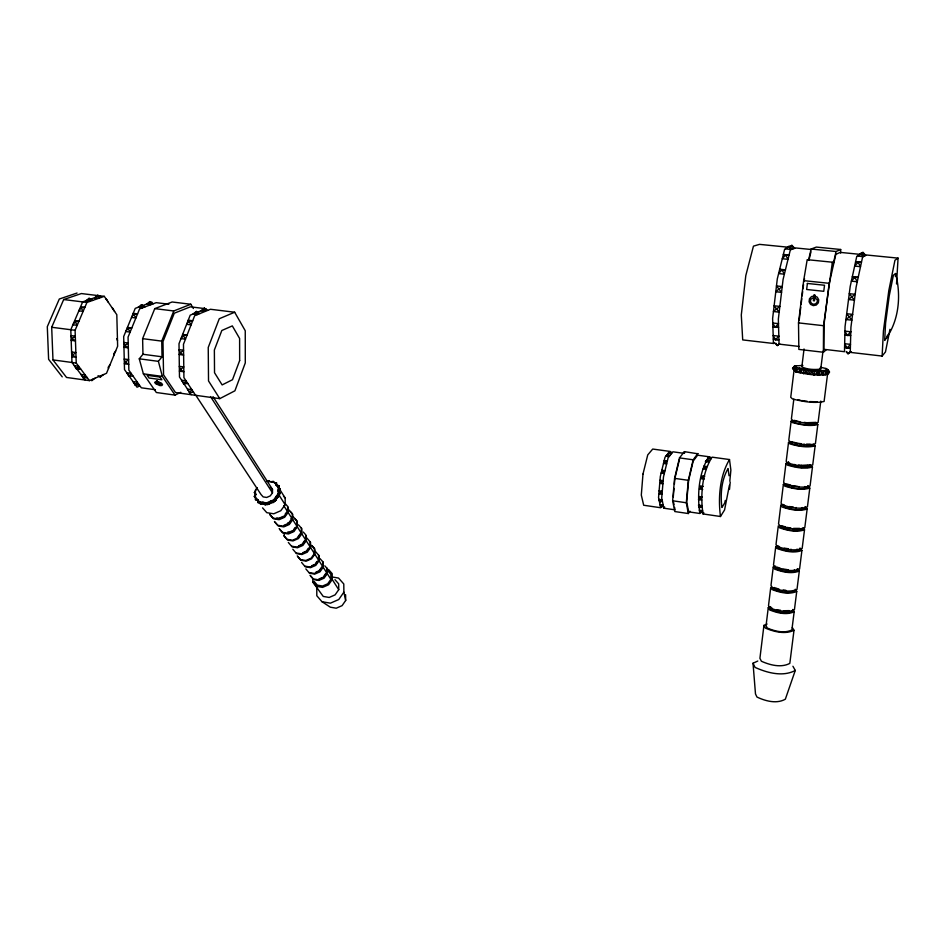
<?xml version="1.0" encoding="UTF-8"?>
<svg xmlns="http://www.w3.org/2000/svg" width="946" height="946" viewBox="0 0 946 946"><rect width="100%" height="100%" fill="white"/><g stroke="black" fill="none" stroke-linecap="round" stroke-linejoin="round"><path stroke-width="1.42" d="M291.64 546.209L297.032 547.095L302.436 544.742L305.771 540.06L301.798 533.84L301.809 528.613L298.463 524.841M305.771 540.06L305.771 534.845L303.276 532.042M279.153 528.566L282.499 532.385L287.962 533.26L293.461 530.872L296.855 526.13L296.878 520.856L293.508 517.072M283.776 535.566L287.099 539.35L292.539 540.237L297.978 537.86L301.348 533.154L297.316 526.839L297.328 521.565L294.809 518.727M301.348 533.154L301.36 527.903M274.446 521.471L277.805 525.29L283.315 526.177L288.849 523.765L292.29 518.987L292.314 513.69L288.932 509.882M296.855 526.13L292.752 519.709L292.775 514.411L290.233 511.561M269.657 514.246L273.039 518.089L278.597 518.976L284.178 516.54L287.643 511.739L287.679 506.406L285.124 503.532M292.29 518.987L288.116 512.46L288.152 507.139M823.387 352.255L823.552 325.696L832.385 262.208L807.198 259.665L803.662 280.643L798.507 322.893L798.85 349.405L823.387 352.255L826.355 349.642M284.249 533.639L284.238 536.252L287.56 540.048L292.988 540.923L298.428 538.558L301.798 533.84M262.574 507.872L266.807 512.685L273.772 513.784L280.785 510.734L285.148 504.703L285.195 498.022L278.207 486.989L273.394 481.325L270.934 481.727M257.761 499.748L257.915 502.527L259.582 501.806L266.618 502.905L269.078 504.277L269.622 501.593L270.615 503.106L269.078 504.277L265.128 504.833L263.638 502.432L265.128 504.833L266.618 502.905L273.725 499.819L276.386 499.937L275.593 497.229L276.386 499.937L274.695 501.333L273.169 502.492L270.71 501.12L271.703 502.633L273.169 502.492L273.725 499.819L278.148 493.729L280.193 492.842L278.171 490.868L280.193 492.842L278.94 496.425L276.279 496.295L277.249 497.821L278.94 496.425L278.148 493.729L278.207 486.989L279.035 485.736L276.386 484.943M279.141 492.393L279.165 490.454M195.491 394.801L261.001 494.474L263.154 496.898L266.689 497.454L270.249 495.905L272.472 492.854L272.507 489.46L213.039 396.67M840.627 253.138L840.687 249.496L816.315 247.083L811.148 249.035L808.475 260.304M889.973 329.314L885.48 351.912L882.121 356.063L850.253 352.373L850.927 327.245L856.106 287.135L862.598 257.016L866.406 254.982L898.073 258.128L896.524 283.989M882.121 356.063L883.434 330.875L888.814 290.564L894.951 260.245L898.073 258.128M895.389 276.469L895.566 273.536L893.402 275.203L889.24 295.838L885.586 323.13L884.676 340.418C899.019 321.723 901.455 295.885 895.566 273.536M827.537 374.344L828.862 372.665L828.081 370.004C817.581 371.825 806.725 369.78 796.437 367.497L795.905 371.837L792.571 368.313L794.569 366.007L796.437 367.497L795.905 371.837C806.181 374.143 817.037 376.201 827.537 374.344L829.5 372.015L828.081 370.004L826.024 368.502L820.596 367.308M689.941 511.171L688.321 513.536L674.805 511.55L672.641 500.777L674.581 478.369L679.488 457.899L684.372 451.644L697.935 453.808M673.28 496.863L674.013 488.408M674.38 484.186L674.865 478.558M688.321 513.536L686.311 502.764L688.321 480.308L693.17 459.78L697.876 453.489M729.39 485.322L724.577 509.941L720.474 516.504L703.055 513.95C700.194 495.929 702.015 472.622 712.078 457.166L729.496 459.543L730.88 470.127L729.804 481.171M729.496 489.449L730.217 482.153M799.204 320.02L800.765 307.237M801.12 304.399L801.806 298.711M802.161 295.862L802.681 291.605M803.024 288.767L803.544 284.498M767.076 624.029L763.942 625.377L759.91 658.321L761.4 661.242C770.009 665.085 781.029 668.03 789.815 663.394L794.001 630.308L792.334 627.541M770.659 606.623L768.27 607.604L766.047 625.72L767.36 628.085C774.857 631.218 784.21 633.666 791.873 629.965L794.167 611.766L792.736 609.472M775.637 566.122L773.249 567.009L771.002 585.338L772.338 587.525C779.977 590.458 789.189 592.799 796.993 589.417L799.323 571.017L797.845 568.901M778.156 545.688L775.755 546.528L773.497 564.963L774.857 567.068C782.555 569.894 791.707 572.176 799.583 568.972L801.912 550.466L800.422 548.432M783.217 504.49L780.817 505.235L778.534 523.871L779.93 525.799C787.746 528.412 796.78 530.588 804.786 527.714L807.151 509.007L805.637 507.162M785.771 483.713L783.371 484.399L781.077 503.154L782.484 504.975C790.371 507.494 799.346 509.598 807.423 506.914L809.8 488.089L808.262 486.339M788.337 462.819L785.949 463.457L783.631 482.306L785.05 484.045C793.008 486.457 801.936 488.491 810.06 485.996L812.46 467.052L810.899 465.397M790.927 441.794L788.526 442.385L786.197 461.352L787.64 462.984C795.657 465.29 804.526 467.265 812.72 464.947L815.133 445.897L813.548 444.336M794.723 420.391L791.128 421.183L788.787 440.268L790.241 441.806C798.318 444.005 807.151 445.909 815.393 443.78L817.817 424.624L816.221 423.158M793.824 399.153L791.388 419.054L792.866 420.497C800.99 422.602 809.776 424.423 818.089 422.484L820.797 401.069M788.467 461.66L788.207 463.753L789.402 465.125L801.191 467.478L810.178 466.745L810.438 464.64M791.944 611.412C785.547 614.356 777.849 612.369 771.581 609.863L771.83 607.829M794.51 591.096C788.042 593.911 780.403 591.971 774.088 589.535L774.336 587.501M797.336 568.629L797.076 570.675C790.56 573.347 782.981 571.443 776.607 569.102L776.855 567.044L780.497 568.333M799.926 548.065L799.666 550.123C793.091 552.653 785.558 550.809 779.137 548.538L779.386 546.481M802.267 529.464C795.645 531.841 788.16 530.044 781.68 527.868L781.94 525.799L785.606 526.993M805.152 506.595L804.892 508.676C798.211 510.911 790.773 509.161 784.234 507.08L784.494 504.987M807.789 485.676L807.529 487.769C800.789 489.862 793.398 488.171 786.812 486.161L787.072 484.068L790.773 485.168M789.402 465.125L789.662 463.02M812.839 445.601L803.84 446.24L796.993 445.33L792.015 443.97L792.275 441.841M799.63 423.985L794.628 422.685L794.888 420.544L799.902 421.833L799.63 423.985L806.512 424.872L815.523 424.328L815.795 422.188M804.041 348.968L801.841 366.882C807.435 369.65 814.541 369.815 820.738 369.129L822.996 351.167M803.497 373.564L804.029 369.2L800.647 371.069L800.269 372.83L800.813 368.479L800.647 371.069L803.497 373.564L808.452 369.732L807.908 374.096L804.029 369.2M776.382 611.695L776.642 609.673L780.639 610.312M778.913 591.321L779.161 589.275L775.543 587.939M781.455 570.828L781.703 568.771M783.998 550.205L784.258 548.148L788.302 548.751M786.575 529.476L786.824 527.395L790.88 527.998M789.153 508.617L789.413 506.536L793.481 507.115M791.755 487.651L792.015 485.546M794.368 466.544L794.628 464.427M796.993 445.33L797.253 443.201L801.368 443.745M783.063 612.772L783.312 610.738L789.271 610.631L789.011 612.665M785.606 592.373L785.854 590.328L783.182 589.914M788.16 571.857L788.42 569.799M790.738 551.222L790.998 549.153M793.327 530.47L793.588 528.388L799.595 528.388L799.335 530.47M795.929 509.598L796.201 507.505M798.554 488.597L798.814 486.492M801.191 467.478L801.451 465.361L809.469 464.9M803.84 446.24L804.112 444.1M806.512 424.872L806.772 422.72L814.813 422.413M813.938 374.817L814.482 370.454L817.226 373.055L817.841 374.947L818.385 370.584L817.226 373.055L813.938 374.817L810.06 369.921L809.516 374.285L814.482 370.454M794.143 571.798L794.404 569.74M796.733 551.187L796.993 549.129M801.96 509.61L802.22 507.529M804.597 488.644L804.857 486.54M807.245 467.549L807.506 465.432M809.906 446.335L810.178 444.206L806.536 444.147M812.59 425.002L812.862 422.862M825.551 370.442L826.331 373.102L823.138 375.113L823.694 370.761L826.331 373.102L825.007 374.782M796.733 591.451L794.427 609.744C786.694 613.292 777.411 610.891 769.843 607.864L768.519 605.582L770.754 587.36L772.09 589.559C779.717 592.503 788.94 594.845 796.733 591.451L795.279 589.24M804.526 529.795L802.173 548.408C794.238 551.447 785.145 549.212 777.387 546.492L776.004 544.482L778.286 525.941L779.67 527.868C787.486 530.505 796.532 532.669 804.526 529.795L803.024 527.856M828.081 370.004L824.096 401.482C813.678 403.658 802.776 401.471 792.571 398.999L790.738 397.32L794.037 370.324L793.316 367.687L794.569 366.007L802.894 365.416M886.934 337.805L887.478 335.085M725.298 500.422L724.707 503.036L721.904 507.47C720.261 494.604 721.408 479.835 728.065 468.566L729.035 475.743M840.687 249.496L836.063 251.506L832.906 265.459L832.385 262.208M803.887 281.66L804.561 278.822M808.925 260.375L810.935 251.861M675.196 477.174L679.5 459.248M792.914 666.256L795.279 670.454L785.346 699.189C776.678 704.155 765.456 701.104 756.954 697.036L755.487 693.938L753.028 663.241L757.781 661.029M180.792 392.294L175.034 395.109L162.369 376.413L158.384 361.348L162.026 356.784L161.742 341.116L173.768 310.962L190.82 304.257L193.41 308.526M175.034 395.109L156.35 392.507L143.378 373.836L139.263 358.806L142.952 354.277L142.621 338.656L154.766 308.633L172.125 301.987L190.82 304.257M89.456 380.623L76.236 363.051L75.089 330.284L86.937 302.424L104.297 296.358L116.807 314.711L117.635 346.212L106.508 373.292L89.456 380.623L66.539 377.454L52.976 359.906L51.687 327.269L63.678 299.551L81.368 293.556L104.297 296.358M256.378 494.581L254.356 492.618L257.288 487.651L255.408 490.217L255.455 499.725L258.116 500.517M256.307 498.459L254.297 496.496L255.349 494.096M823.694 370.761L822.535 373.232L819.248 374.994L819.792 370.631L822.535 373.232L823.138 375.113M92.531 379.299L91.762 380.73L95.038 378.223M98.041 375.716L100.3 377.052L101.08 375.621M203.284 309.862L204.324 308.242L207.682 310.394M703.055 513.95L703.836 512.779M276.551 482.968L275.724 484.21L276.693 485.747L276.551 482.968L266.89 481.112L269.362 480.71L269.858 481.561M255.455 499.725L257.111 499.003L258.766 501.262L257.915 502.527L261.072 504.194L263.556 503.78L262.55 502.267L261.072 504.194L254.297 496.496M729.496 459.543C719.705 476.015 718.026 497.679 720.474 516.504M115.684 350.966L113.686 353.887L114.076 354.88M110.126 364.494L108.128 367.403L108.506 368.432M345.597 594.715L345.668 600.485L342.085 605.641L336.22 608.207L330.32 607.178L321.995 601.715L316.804 595.744L316.78 587.549M334.967 579.673L338.68 583.871L338.739 589.677L335.109 594.868L329.184 597.458L323.236 596.429L312.83 582.097L312.83 579.177M332.98 577.131L338.55 578.065L343.788 583.978L343.883 592.172L338.774 599.516L330.402 603.17L321.995 601.715M328.463 569.433L332.2 573.654L332.259 579.52L328.569 584.77L322.574 587.383L316.555 586.354L312.83 582.097M323.177 577.143L325.814 573.394M326.819 567.943L326.855 573.004L323.662 577.533L318.471 579.803L313.268 578.917L310.052 575.239M324.809 565.838L327.221 568.581L327.257 573.631L324.076 578.172L318.885 580.43L313.682 579.555L310.477 575.878M327.623 570.615L330.84 574.257L330.875 579.283L327.718 583.8L322.562 586.035L317.395 585.16L314.202 581.506M321.735 567.021L319.062 570.793L315.81 572.212M322.74 561.522L322.775 566.619L319.547 571.183L314.32 573.465L309.082 572.578M319.902 558.507L323.154 562.172L323.177 567.257L319.961 571.822L314.734 574.104L309.496 573.217L305.842 568.889M315.562 563.402L316.91 561.498M318.601 555.018L318.625 560.138L315.373 564.727L310.099 567.021L304.825 566.146M315.337 551.329L319.015 555.669L319.039 560.789L315.798 565.377L310.525 567.671L305.251 566.796L301.573 562.432M306.811 537.955L310.548 542.354L310.56 547.533L307.249 552.18L301.892 554.51L296.547 553.635L292.811 549.212M311.932 545.617L314.391 548.396L314.403 553.552L311.128 558.175L305.806 560.481L300.497 559.606L297.233 555.87M311.53 545.357L314.817 549.058L314.829 554.214L311.553 558.826L306.244 561.144L300.934 560.269L297.671 556.532M304.718 540.497L301.951 544.376L298.593 545.842M306.208 535.531L306.208 540.745L302.874 545.416L297.47 547.769L292.089 546.894L288.329 542.436M307.012 550.182L308.384 548.254M310.122 541.68L310.122 546.859L306.811 551.506L301.455 553.848L296.11 552.961M297.505 537.505L300.296 533.603M293.686 529.535L295.093 527.572M297.316 526.839L293.91 531.581L288.424 533.97L282.96 533.083L279.614 529.275M283.8 525.42L288.376 523.422L290.517 520.454M292.752 519.709L289.322 524.486L283.788 526.887L278.278 526.011L274.919 522.18M285.136 514.21L286.579 512.224M288.116 512.46L284.651 517.273L279.07 519.697L273.524 518.81L270.142 514.967M262.61 503.627L267.612 504.407L274.695 501.333L279.117 495.243M674.569 507.304L675.077 509.847L663.856 508.203L664.707 507.056M795.633 366.871L793.635 369.177L795.113 371.199M850.253 352.373L850.974 351.64L848.054 353.769L846.173 351.9M789.118 247.722L791.861 245.357L794.723 248.278M858.034 255.775L861.026 253.374L863.84 256.342M860.978 253.977L862.953 252.393L865.732 255.337M799.346 346.473L779.055 344.119L777.328 345.55L774.443 342.771L773.438 343.469L742.705 339.91L741.297 314.994L745.803 275.57L753.454 246.137L759.52 244.364L790.064 247.403M850.691 351.723L848.054 353.769L846.587 351.51M196.413 311.435L193.067 314.001L197.501 314.545L196.413 311.435L199.819 313.611M100.3 377.052L103.54 374.569M779.681 343.765L777.328 345.55L775.957 343.327M89.125 298.297L85.79 300.804L90.059 301.336L89.125 298.297L92.602 300.45M89.586 299.492L94.529 297.777L97.828 295.282L101.257 297.422M789.508 247.107L791.861 245.357L793.966 248.55L789.744 248.124M793.316 367.687L796.473 365.7M796.437 367.497L793.635 369.177L795.905 371.837M196.508 312.606L206.062 308.739L190.371 306.835L174.301 313.197L162.984 341.612L163.552 374.864L175.483 392.519L219.768 398.644L234.915 390.804L245.286 362.921L245.251 330.757L234.667 312.227L210.45 309.271L194.675 315.704L183.477 344.261L183.926 377.62L195.55 395.298M859.713 254.912L860.683 254.415L840.202 252.381L835.838 254.344L829.063 284.297L824.049 324.242L823.883 349.31L844.494 351.699L845.05 326.583L850.194 286.508L856.757 256.425L862.953 252.393L865.188 255.621L862.314 255.337M795.279 670.454C782.898 677.111 767.23 672.902 755.085 667.403L753.028 663.241M139.003 386.299L137.028 387.198L124.505 369.579L123.678 336.551L135.243 308.372L140.67 306.35L141.569 304.718L144.998 306.882M794.001 630.308C785.085 634.636 774.195 631.786 765.456 628.132L763.942 625.377M283.705 516.209L279.082 518.219L276.788 517.852M292.976 530.517L288.435 532.503L287.974 531.794M303.004 552.594L306.338 551.14M311.612 565.779L314.888 564.348M318.873 579.023L322.101 577.616M794.167 611.766C786.445 615.338 777.163 612.937 769.595 609.898L768.27 607.604M234.667 312.227L219.271 318.743L208.238 347.454L208.522 380.942L219.768 398.644M195.384 313.067L190.217 315.16L179.007 343.682L179.48 377.016L191.163 394.683M799.323 571.017C791.459 574.246 782.295 571.952 774.608 569.114L773.249 567.009M141.853 305.901L147.789 303.678M151.892 302.141L148.971 303.24L149.882 301.62L153.276 303.761M801.912 550.466C793.99 553.516 784.884 551.282 777.127 548.55L775.755 546.528M88.345 299.917L82.669 301.892L70.796 329.728L71.967 362.484L85.246 380.044M95.794 297.34L97.828 295.282L98.762 298.286L94.529 297.777M98.053 296.547L100.099 295.838M77.064 293.035L59.302 299.019L47.3 326.701L48.613 359.326L62.235 376.863M807.151 509.007C799.086 511.703 790.111 509.598 782.224 507.068L780.817 505.235M809.8 488.089C801.676 490.607 792.736 488.562 784.802 486.149L783.371 484.399M812.46 467.052C804.266 469.393 795.385 467.419 787.379 465.101L785.949 463.457M815.133 445.897C806.879 448.049 798.046 446.145 789.981 443.934L788.526 442.385M817.817 424.624C809.516 426.575 800.718 424.742 792.594 422.637L791.128 421.183M813.95 296.051L811.526 296.559L809.457 298.794L809.09 301.786L810.568 304.399L813.312 305.629L816.292 305.026L818.361 302.791L818.728 299.787L817.261 297.174L815.026 296.169M813.785 297.422L810.71 299.35L810.45 301.502L811.502 303.382L813.477 304.269L815.618 303.832L817.108 302.223L817.379 300.071L814.849 297.529M193.516 392.212L189.697 392.673L187.45 389.066L191.849 389.669L189.697 392.673L189.129 391.609M132.937 375.94L129.034 376.378L126.776 372.759L131.116 373.351L129.034 376.378L128.609 375.349M156.776 381.368L154.671 382.35L155.582 383.674L160.063 385.625L161.932 385.519L162.523 384.632L161.624 383.307L157.58 381.475M157.19 381.971L155.771 382.669L156.421 383.627L160.997 384.951L160.773 383.355L157.994 382.078M809.894 401.601L817.261 401.79M811.148 249.035L836.063 251.506M811.502 249.531L795.645 247.958L790.348 249.815L783.075 279.472L778.345 319.133L779.055 344.119M803.662 280.643L828.873 283.28M798.507 322.893L823.552 325.696M168.861 304.21L156.185 302.673L139.594 308.916L128.065 337.107L128.869 370.17L141.321 387.801L155.392 389.74M154.766 308.633L173.768 310.962M63.678 299.551L86.937 302.424M801.558 400.548L807.115 401.246M804.029 422.365L806.772 422.72M142.621 338.656L161.742 341.116M51.687 327.269L75.089 330.284M142.952 354.277L162.026 356.784M139.263 358.806L158.384 361.348M52.976 359.906L76.236 363.051M143.378 373.836L162.369 376.413M798.72 464.994L801.451 465.361M77.726 368.408L80.552 368.798L76.614 369.224L74.356 365.653L78.613 366.232L76.614 369.224L76.307 368.219M684.1 453.347L672.878 451.81L668.148 457.687L663.477 476.95L661.703 498.034L663.856 508.203M679.488 457.899L693.17 459.78M793.375 485.736L797.454 486.303M674.581 478.369L688.321 480.308M672.641 500.777L686.311 502.764M783.052 568.972L787.072 569.598M797.916 399.661L800.351 400.253M793.517 442.184L796.012 442.858M254.356 492.618L255.373 493.067M819.603 368.278L820.738 369.129M278.207 486.989L280.217 488.952L279.153 491.364L278.183 489.839L280.217 488.952L279.176 488.514L279.035 485.736M793.398 421.478L794.628 422.685M792.074 249.2L789.189 246.256L785.618 248.904L791.294 249.472L789.189 246.256L784.636 249.236L777.305 278.869L772.622 318.495L773.438 343.469M790.797 442.681L792.015 443.97M276.114 485.097L276.693 485.747M283.493 496.118L285.195 498.022M270.355 487.048L272.507 489.46M257.537 499.855L258.766 501.262M259.346 501.912L260.576 503.307L259.582 501.806M827.206 369.366L829.5 372.015M826.024 368.502L827.549 370.264M785.629 484.719L786.812 486.161M783.063 505.554L784.234 507.08M780.521 526.272L781.68 527.868M777.99 546.871L779.137 548.538M266.618 502.905L267.612 504.407M775.472 567.352L776.607 569.102M273.725 499.819L274.695 501.333M287.915 522.7L288.376 523.422M290.765 518.751L291.226 519.472M210.544 396.587L272.472 492.854M283.717 505.59L287.643 511.739M306.208 540.745L310.122 546.859M310.56 547.533L314.403 553.552M314.829 554.214L318.625 560.138M319.039 560.789L322.775 566.619M323.177 567.257L326.855 573.004M327.257 573.631L330.875 579.283M278.148 493.729L285.148 504.703M332.259 579.52L338.739 589.677M114.608 311.482L112.432 307.994L112.811 308.845M108.376 302.33L106.165 298.806L106.543 299.646M772.965 587.714L774.088 589.535M770.482 607.959L771.581 609.863M116.855 338.621L117.493 340.631M343.883 592.172L345.668 600.485M673.552 502.22L674.06 504.762M684.372 451.644L684.608 453.004M642.984 474.052L641.305 495.077L643.682 505.247L660.746 507.754L658.546 497.572L660.32 476.5L665.003 457.261L669.768 451.384L652.705 449.054L647.75 454.884L642.984 474.052M688.605 480.497L686.701 501.652L688.593 511.833L699.91 513.489C696.966 495.503 698.798 472.113 708.921 456.741L697.616 455.192L693.158 461.14L688.605 480.497M795.35 366.634L794.829 370.962L792.571 368.313L795.35 366.634M807.387 283.445L806.654 289.488L823.765 291.309L824.522 285.254L807.387 283.445M799.642 368.219L799.11 372.57L796.272 370.075L799.642 368.219M814.08 295.046L813.371 300.733L814.447 300.852L815.145 295.164L814.08 295.046M826.225 370.324L825.681 374.663L828.862 372.665L826.225 370.324M239.657 360.568L232.503 379.701L222.133 384.916L214.529 372.736L214.364 350.008L221.825 330.497L232.314 325.897L239.61 338.467L239.657 360.568M71.943 338.739L71.175 340.359L75.467 340.915L71.943 338.739L71.009 335.594L75.302 336.149L71.943 338.739M72.523 355.14L71.754 356.713L76.035 357.292L72.523 355.14L71.589 351.983L75.869 352.551L72.523 355.14M124.848 345.657L123.95 347.265L128.325 347.844L124.848 345.657L123.831 342.464L128.207 343.031L124.848 345.657M125.262 362.2L124.364 363.772L128.727 364.352L125.262 362.2L124.245 358.995L128.609 359.575L125.262 362.2M180.189 352.882L179.161 354.502L183.63 355.081L180.189 352.882L179.09 349.642L183.559 350.233L180.189 352.882M180.414 369.579L179.397 371.151L183.843 371.754L180.414 369.579L179.326 366.327L183.784 366.93L180.414 369.579M80.895 307.757L78.849 310.844L83.13 311.376L80.576 306.811L84.844 307.344L80.895 307.757M74.959 321.687L72.913 324.774L77.205 325.318L74.639 320.718L78.932 321.262L74.959 321.687M85.246 375.03L83.26 377.998L81.025 374.45L85.246 375.03M133.646 314.32L131.529 317.43L135.893 317.974L133.197 313.351L137.56 313.895L133.646 314.32M127.864 328.416L125.735 331.526L130.122 332.093L127.426 327.422L131.801 327.978L127.864 328.416M137.359 382.184L135.29 385.176L133.043 381.593L137.359 382.184M188.822 321.179L186.622 324.324L191.08 324.88L188.242 320.197L192.688 320.753L188.822 321.179M183.205 335.463L181.005 338.597L185.475 339.176L182.637 334.446L187.107 335.014L183.205 335.463M186.019 380.812L183.867 383.851L181.585 380.209L186.019 380.812M785.641 254.994L782.295 258.743L788.018 259.322L785.641 254.994L783.347 254.462L789.059 255.042L785.641 254.994M781.975 269.823L778.617 273.583L784.376 274.174L781.975 269.823L779.693 269.255L785.44 269.846L781.975 269.823M778.475 323.65L775.152 327.316L772.882 326.666L778.582 327.316L775.152 327.316L772.764 323.012L778.475 323.65M665.263 461.518L663.501 463.457L666.646 463.895L664.175 460.667L667.32 461.104L665.263 461.518M778.83 336.173L775.531 339.791L773.296 339.117L778.936 339.768L775.531 339.791L773.178 335.534L778.83 336.173M662.91 471.143L661.148 473.083L664.305 473.532L661.833 470.28L664.991 470.73L662.91 471.143M858.117 262.29L854.652 266.074L860.517 266.666L858.117 262.29L855.598 261.735L861.451 262.326L858.117 262.29M854.853 277.344L851.365 281.139L857.265 281.754L854.853 277.344L852.322 276.74L858.211 277.355L854.853 277.344M662.082 499.855L660.343 501.758L659.267 500.883L662.401 501.345L660.343 501.758L658.948 499.405L662.082 499.855M663.17 504.951L661.431 506.831L660.367 505.968L663.477 506.429L661.431 506.831L660.048 504.502L663.17 504.951M704.947 467.017L703.15 468.956L706.343 469.405L703.8 466.153L706.993 466.591L704.947 467.017M702.701 476.725L700.891 478.676L704.096 479.125L701.554 475.85L704.746 476.299L702.701 476.725M850.809 331.786L847.356 335.487L844.873 334.813L850.702 335.463L847.356 335.487L844.955 331.124L850.809 331.786M850.466 344.379L847.06 348.033L844.589 347.336L850.371 347.998L847.06 348.033L844.672 343.717L850.466 344.379M701.648 505.602L699.863 507.505L698.716 506.63L701.897 507.091L699.863 507.505L698.455 505.14L701.648 505.602M702.511 510.698L700.738 512.59L699.591 511.703L702.76 512.164L700.738 512.59L699.342 510.237L702.511 510.698M702.949 486.362L699.461 488.987L702.665 489.449L699.744 485.901L702.949 486.362M701.967 496.969L698.491 499.583L701.684 500.044L698.775 496.508L701.967 496.969M663.158 480.71L659.74 483.335L662.898 483.784L660.001 480.261L663.158 480.71M662.271 491.258L658.865 493.859L662.011 494.32L659.114 490.808L662.271 491.258M778.593 289.346L775.791 291.723L781.538 292.338L776.465 285.952L782.236 286.567L778.593 289.346M709.571 456.93L707.537 458.656L710.706 459.082L709.571 456.93L708.164 457.793L711.321 458.219L709.571 456.93M707.419 459.91L705.373 461.648L708.554 462.086L707.419 459.91L706 460.773L709.181 461.21L707.419 459.91M670.276 451.561L668.243 453.264L671.364 453.702L670.276 451.561L668.928 452.425L672.05 452.85L670.276 451.561M667.9 454.494L665.854 456.209L668.999 456.634L667.9 454.494L666.552 455.345L669.685 455.783L667.9 454.494M776.24 309.2L773.438 311.518L779.185 312.156L774.124 305.783L779.859 306.409L776.24 309.2M851.554 297.127L848.527 299.504L854.427 300.142L849.283 293.674L855.184 294.301L851.554 297.127M852.594 314.368L845.961 319.535L851.838 320.174L846.705 313.729L852.594 314.368M204.324 308.242L201.001 310.785L205.412 311.329L204.324 308.242M149.882 301.62L146.583 304.139L150.887 304.659L149.882 301.62M141.569 304.718L138.222 307.261L142.574 307.793L141.569 304.718M861.026 253.374L857.454 256.07L863.284 256.65L861.026 253.374M187.722 383.402L183.867 383.851L183.299 382.799L187.722 383.402M139.145 384.726L135.29 385.176L134.84 384.135L139.145 384.726M87.15 377.56L83.26 377.998L82.929 376.981L87.15 377.56M160.04 377.064L147.15 375.314L149.007 378.01L161.872 379.76L160.04 377.064M157.273 381.025L156.468 380.919L158.999 383.544L157.273 381.025"/></g></svg>
